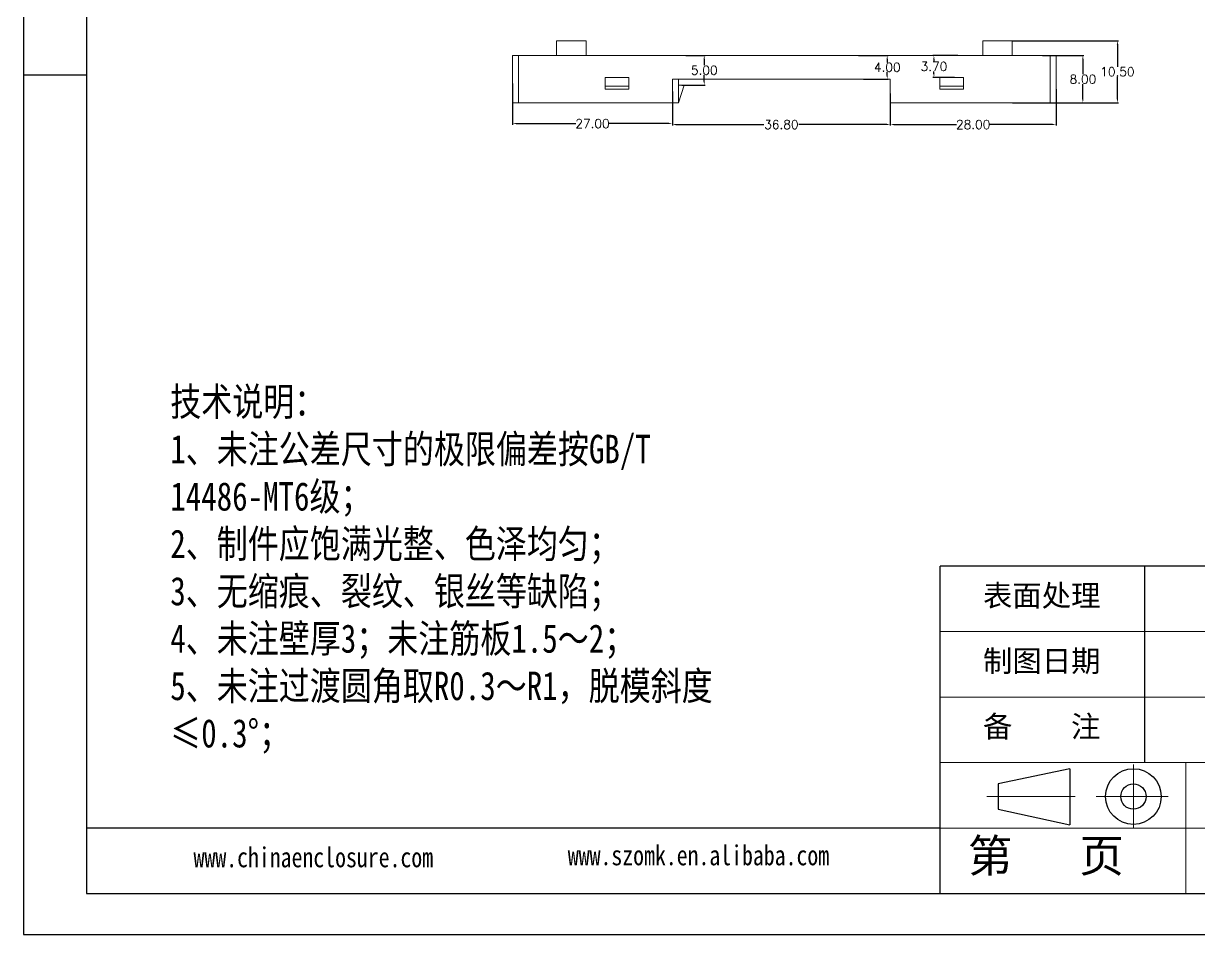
# Model space of a CAD drawing. Header units: inches. Extents: x 2307 to 3202, y 573 to 864.
# Drawn here: x 2791.4 to 2989.9, y 573 to 726.8 of the extents above; entities that cross this region are included whole.
import ezdxf

# ---------------------------------------------------------------- set-up
doc = ezdxf.new("R2010")
doc.units = ezdxf.units.IN
doc.linetypes.add('CENTER2', pattern=[28.575, 19.05, -3.175, 3.175, -3.175])
doc.layers.add('文字', color=81, linetype='Continuous')
for name, color, linetype, lineweight in [('粗实线', 7, 'Continuous', 30), ('细实线', 3, 'Continuous', 9), ('细点划线', 2, 'CENTER2', 9)]:
    doc.layers.add(name, color=color, linetype=linetype, lineweight=lineweight)
doc.styles.get("Standard").update_dxf_attribs({"font": 'txt', "bigfont": 'gbcbig.shx'})
doc.styles.add('宋体', font='', dxfattribs={"width": 0.8, "height": 3.5})
doc.styles.get('宋体').set_extended_font_data('SimSun')
doc.dimstyles.new('2', dxfattribs={"dimtxt": 1.5, "dimasz": 0.6, "dimexe": 0.18, "dimexo": 0.0625, "dimgap": 0.09, "dimtad": 0, "dimtih": 1, "dimtoh": 1, "dimzin": 0, "dimdsep": 46, "dimtxsty": 'Standard', "dimcen": 0, "dimadec": 0, "dimazin": 2, "dimtfac": 1, "dimtofl": 0, "dimtmove": 0, "dimatfit": 3, "dimfxl": 1, "dimtolj": 1, "dimtzin": 0, "dimarcsym": 0})

# ---------------------------------------------------------------- blocks, each defined once
blk = doc.blocks.new('*D275')
at = {"color": 0, "lineweight": -2, "transparency": 16777216}
for p, q in [((2963.5, 721.44), (2970.52, 721.44)), ((2970.34, 720.84), (2970.34, 718.28)), ((2970.34, 714.04), (2970.34, 716.6)), ((2963.5, 713.44), (2970.52, 713.44))]:
    blk.add_line(p, q, dxfattribs=at)
at = {"color": 0, "transparency": 16777216}
for points in [[(2970.24, 720.84), (2970.44, 720.84), (2970.34, 721.44)], [(2970.24, 714.04), (2970.44, 714.04), (2970.34, 713.44)]]:
    blk.add_solid(points, dxfattribs=at)
at = {"layer": 'Defpoints', "color": 0, "transparency": 16777216}
for p in [(2963.44, 721.44), (2963.44, 713.44), (2970.34, 713.44)]:
    blk.add_point(p, dxfattribs=at)
at = {"color": 0, "transparency": 16777216, "insert": (2970.34, 717.44), "char_height": 1.5, "attachment_point": 5}
blk.add_mtext('\\A1;8.00', dxfattribs=at)
blk = doc.blocks.new('*D276')
at = {"color": 0, "lineweight": -2, "transparency": 16777216}
for p, q in [((2958.48, 723.94), (2976.35, 723.94)), ((2976.17, 723.34), (2976.17, 719.53)), ((2976.17, 714.04), (2976.17, 717.85)), ((2958.48, 713.44), (2976.35, 713.44))]:
    blk.add_line(p, q, dxfattribs=at)
at = {"color": 0, "transparency": 16777216}
for points in [[(2976.07, 723.34), (2976.27, 723.34), (2976.17, 723.94)], [(2976.07, 714.04), (2976.27, 714.04), (2976.17, 713.44)]]:
    blk.add_solid(points, dxfattribs=at)
at = {"layer": 'Defpoints', "color": 0, "transparency": 16777216}
for p in [(2958.41, 723.94), (2958.41, 713.44), (2976.17, 713.44)]:
    blk.add_point(p, dxfattribs=at)
at = {"color": 0, "transparency": 16777216, "insert": (2976.17, 718.69), "char_height": 1.5, "attachment_point": 5}
blk.add_mtext('\\A1;10.50', dxfattribs=at)
blk = doc.blocks.new('*D277')
at = {"color": 0, "lineweight": -2, "transparency": 16777216}
for p, q in [((2932.42, 721.44), (2937.47, 721.44)), ((2937.29, 720.84), (2937.29, 720.28)), ((2937.29, 718.04), (2937.29, 718.6)), ((2933.29, 717.44), (2937.47, 717.44))]:
    blk.add_line(p, q, dxfattribs=at)
at = {"color": 0, "transparency": 16777216}
for points in [[(2937.19, 720.84), (2937.39, 720.84), (2937.29, 721.44)], [(2937.19, 718.04), (2937.39, 718.04), (2937.29, 717.44)]]:
    blk.add_solid(points, dxfattribs=at)
at = {"layer": 'Defpoints', "color": 0, "transparency": 16777216}
for p in [(2932.36, 721.44), (2937.29, 721.44), (2933.23, 717.44)]:
    blk.add_point(p, dxfattribs=at)
at = {"color": 0, "transparency": 16777216, "insert": (2937.29, 719.44), "char_height": 1.5, "attachment_point": 5}
blk.add_mtext('\\A1;4.00', dxfattribs=at)
blk = doc.blocks.new('*D278')
at = {"color": 0, "lineweight": -2, "transparency": 16777216}
for p, q in [((2949.24, 721.44), (2945, 721.44)), ((2945.18, 720.84), (2945.18, 720.43)), ((2945.18, 718.34), (2945.18, 718.75)), ((2948.68, 717.74), (2945, 717.74))]:
    blk.add_line(p, q, dxfattribs=at)
at = {"color": 0, "transparency": 16777216}
for points in [[(2945.08, 720.84), (2945.28, 720.84), (2945.18, 721.44)], [(2945.08, 718.34), (2945.28, 718.34), (2945.18, 717.74)]]:
    blk.add_solid(points, dxfattribs=at)
at = {"layer": 'Defpoints', "color": 0, "transparency": 16777216}
for p in [(2945.18, 721.44), (2949.31, 721.44), (2948.74, 717.74)]:
    blk.add_point(p, dxfattribs=at)
at = {"color": 0, "transparency": 16777216, "insert": (2945.18, 719.59), "char_height": 1.5, "attachment_point": 5}
blk.add_mtext('\\A1;3.70', dxfattribs=at)
blk = doc.blocks.new('*D279')
at = {"color": 0, "lineweight": -2, "transparency": 16777216}
for p, q in [((2903.28, 721.44), (2906.56, 721.44)), ((2906.38, 720.84), (2906.38, 719.78)), ((2906.38, 717.04), (2906.38, 718.1)), ((2902.58, 716.44), (2906.56, 716.44))]:
    blk.add_line(p, q, dxfattribs=at)
at = {"color": 0, "transparency": 16777216}
for points in [[(2906.28, 720.84), (2906.48, 720.84), (2906.38, 721.44)], [(2906.28, 717.04), (2906.48, 717.04), (2906.38, 716.44)]]:
    blk.add_solid(points, dxfattribs=at)
at = {"layer": 'Defpoints', "color": 0, "transparency": 16777216}
for p in [(2903.22, 721.44), (2906.38, 721.44), (2902.51, 716.44)]:
    blk.add_point(p, dxfattribs=at)
at = {"color": 0, "transparency": 16777216, "insert": (2906.38, 718.94), "char_height": 1.5, "attachment_point": 5}
blk.add_mtext('\\A1;5.00', dxfattribs=at)
blk = doc.blocks.new('*D280')
at = {"color": 0, "lineweight": -2, "transparency": 16777216}
for p, q in [((2901.01, 713.38), (2901.01, 709.59)), ((2937.81, 713.38), (2937.81, 709.59)), ((2901.61, 709.77), (2916.45, 709.77)), ((2937.21, 709.77), (2922.38, 709.77))]:
    blk.add_line(p, q, dxfattribs=at)
at = {"color": 0, "transparency": 16777216}
for points in [[(2901.61, 709.87), (2901.61, 709.67), (2901.01, 709.77)], [(2937.21, 709.87), (2937.21, 709.67), (2937.81, 709.77)]]:
    blk.add_solid(points, dxfattribs=at)
at = {"layer": 'Defpoints', "color": 0, "transparency": 16777216}
for p in [(2901.01, 713.44), (2937.81, 713.44), (2937.81, 709.77)]:
    blk.add_point(p, dxfattribs=at)
at = {"color": 0, "transparency": 16777216, "insert": (2919.41, 709.77), "char_height": 1.5, "attachment_point": 5}
blk.add_mtext('\\A1;36.80', dxfattribs=at)
blk = doc.blocks.new('*D281')
at = {"color": 0, "lineweight": -2, "transparency": 16777216}
for p, q in [((2937.81, 715.03), (2937.81, 709.59)), ((2965.81, 715.75), (2965.81, 709.59)), ((2938.41, 709.77), (2948.97, 709.77)), ((2965.21, 709.77), (2954.65, 709.77))]:
    blk.add_line(p, q, dxfattribs=at)
at = {"color": 0, "transparency": 16777216}
for points in [[(2938.41, 709.87), (2938.41, 709.67), (2937.81, 709.77)], [(2965.21, 709.87), (2965.21, 709.67), (2965.81, 709.77)]]:
    blk.add_solid(points, dxfattribs=at)
at = {"layer": 'Defpoints', "color": 0, "transparency": 16777216}
for p in [(2937.81, 715.09), (2965.81, 715.81), (2965.81, 709.77)]:
    blk.add_point(p, dxfattribs=at)
at = {"color": 0, "transparency": 16777216, "insert": (2951.81, 709.77), "char_height": 1.5, "attachment_point": 5}
blk.add_mtext('\\A1;28.00', dxfattribs=at)
blk = doc.blocks.new('*D282')
at = {"color": 0, "lineweight": -2, "transparency": 16777216}
for p, q in [((2874.01, 716.73), (2874.01, 709.75)), ((2901.01, 715.38), (2901.01, 709.75)), ((2874.61, 709.93), (2884.67, 709.93)), ((2900.41, 709.93), (2890.35, 709.93))]:
    blk.add_line(p, q, dxfattribs=at)
at = {"color": 0, "transparency": 16777216}
for points in [[(2874.61, 710.03), (2874.61, 709.83), (2874.01, 709.93)], [(2900.41, 710.03), (2900.41, 709.83), (2901.01, 709.93)]]:
    blk.add_solid(points, dxfattribs=at)
at = {"layer": 'Defpoints', "color": 0, "transparency": 16777216}
for p in [(2874.01, 716.79), (2901.01, 715.44), (2901.01, 709.93)]:
    blk.add_point(p, dxfattribs=at)
at = {"color": 0, "transparency": 16777216, "insert": (2887.51, 709.93), "char_height": 1.5, "attachment_point": 5}
blk.add_mtext('\\A1;27.00', dxfattribs=at)

msp = doc.modelspace()

# ---------------------------------------------------------------- linework, layer by layer
for p, q in [((2791.397, 863.315), (2791.397, 572.957)), ((2802.023, 856.402), (2802.023, 579.87)), ((2802.023, 718.136), (2791.397, 718.136)), ((2791.397, 707.382), (2791.397, 572.957)), ((2946.255, 579.87), (2946.255, 635.176)), ((3029.215, 635.176), (2946.255, 635.176)), ((2980.822, 601.993), (2980.822, 635.176)), ((2946.255, 590.931), (2802.023, 590.931)), ((2802.023, 579.87), (3195.134, 579.87)), ((2791.397, 572.957), (3202.047, 572.957)), ((2791.397, 572.957), (2981.513, 572.957))]:
    msp.add_line(p, q)
at = {"color": 7, "linetype": 'Continuous', "lineweight": 15}
for p, q in [((2881.414, 723.938), (2881.414, 721.438)), ((2886.414, 723.938), (2881.414, 723.938)), ((2886.414, 723.938), (2886.414, 721.438)), ((2953.414, 723.938), (2953.414, 721.438)), ((2953.414, 723.938), (2958.414, 723.938)), ((2958.414, 723.938), (2958.414, 721.438)), ((2874.014, 713.438), (2874.014, 721.438)), ((2874.014, 721.438), (2875.014, 721.438)), ((2875.014, 721.438), (2875.014, 713.438)), ((2964.814, 721.438), (2875.014, 721.438)), ((2964.814, 713.438), (2964.814, 721.438)), ((2964.814, 721.438), (2965.814, 721.438)), ((2965.814, 721.438), (2965.814, 713.438)), ((2889.664, 717.738), (2893.664, 717.738)), ((2889.664, 716.238), (2889.664, 717.738)), ((2893.664, 717.738), (2893.664, 716.238)), ((2937.814, 717.438), (2901.014, 717.438)), ((2901.014, 717.438), (2901.014, 713.438)), ((2902.014, 713.438), (2902.014, 717.438)), ((2902.014, 716.438), (2902.014, 717.438)), ((2937.814, 717.438), (2937.814, 713.438)), ((2946.164, 716.238), (2946.164, 717.738)), ((2950.164, 717.738), (2946.164, 717.738)), ((2950.164, 717.738), (2950.164, 716.238)), ((2893.664, 716.238), (2889.664, 716.238)), ((2889.664, 715.738), (2889.664, 716.238)), ((2893.664, 715.738), (2889.664, 715.738)), ((2893.664, 716.238), (2893.664, 715.738)), ((2903.014, 716.438), (2902.014, 716.438)), ((2902.014, 713.438), (2903.014, 716.438)), ((2950.164, 716.238), (2946.164, 716.238)), ((2946.164, 716.238), (2946.164, 715.738)), ((2946.164, 715.738), (2950.164, 715.738)), ((2950.164, 715.738), (2950.164, 716.238)), ((2875.014, 713.438), (2874.014, 713.438)), ((2901.014, 713.438), (2875.014, 713.438)), ((2902.014, 713.438), (2901.014, 713.438)), ((2964.814, 713.438), (2937.814, 713.438)), ((2965.814, 713.438), (2964.814, 713.438))]:
    msp.add_line(p, q, dxfattribs=at)
at = {"layer": '粗实线', "color": 7}
for p, q in [((2968.116, 600.958), (2956.03, 598.396)), ((2968.116, 600.958), (2968.116, 591.486)), ((2956.03, 598.396), (2956.03, 594.122)), ((2956.03, 594.122), (2968.116, 591.486))]:
    msp.add_line(p, q, dxfattribs=at)
for radius in [4.699, 2.137]:
    msp.add_circle((2978.873, 596.259), radius, dxfattribs=at)
at = {"layer": '细实线', "color": 7}
for p, q in [((3029.215, 624.115), (2946.255, 624.115)), ((3029.215, 613.054), (2946.255, 613.054)), ((3195.134, 601.993), (2946.255, 601.993)), ((2987.735, 601.993), (2987.735, 579.87)), ((3029.215, 590.931), (2946.255, 590.931))]:
    msp.add_line(p, q, dxfattribs=at)
at = {"layer": '细点划线', "color": 7}
for p, q in [((2978.873, 601.668), (2978.873, 590.931)), ((2954.103, 596.259), (2969.042, 596.259)), ((2972.589, 596.259), (2984.733, 596.259))]:
    msp.add_line(p, q, dxfattribs=at)

# ---------------------------------------------------------------- texts
at = {"char_height": 3.63769, "width": 2067.48145, "attachment_point": 1}
for s, insert in [('{\\fSimHei|b0|i0|c134|p49;表面处理}', (2953.469, 632.037)), ('{\\fSimHei|b0|i0|c134|p49;制图日期}', (2953.469, 620.976)), ('{\\fSimHei|b0|i0|c134|p49;备    注}', (2953.469, 609.915))]:
    msp.add_mtext(s, dxfattribs=dict(at, insert=insert))
at = {"layer": '文字', "color": 0, "attachment_point": 1, "style": '宋体'}
for s, insert, char_height, width in [('{\\H1.111x;技术说明：\\P1、未注公差尺寸的极限偏差按GB/T 14486-MT6级；\\P2、制件应饱满光整、色泽均匀；\\P3、无缩痕、裂纹、银丝等缺陷；\\P4、未注壁厚3；未注筋板1.5～2；\\P5、未注过渡圆角取R0.3～R1，脱模斜度≤0.3%%D；}', (2816.191, 665.369), 4.32081, 97.32372), ('www.chinaenclosure.com', (2820.12, 587.694), 3.37984, 59.38046), ('www.szomk.en.alibaba.com', (2883.337, 588.029), 3.37984, 59.38046)]:
    msp.add_mtext(s, dxfattribs=dict(at, insert=insert, char_height=char_height, width=width))
at = {"layer": '细实线', "color": 7, "insert": (2950.909, 589.03), "char_height": 5.53064, "width": 41.4798, "attachment_point": 1}
msp.add_mtext('{\\fSimSun|b0|i0|c134|p54;第   页}', dxfattribs=at)

# ---------------------------------------------------------------- dimensions: what is measured, and where the dimension line sits
for base, p1, p2, picture, middle in [((2976.173, 713.438), (2958.414, 723.938), (2958.414, 713.438), '*D276', (2976.173, 718.688)), ((2906.381, 721.438), (2902.514, 716.438), (2903.217, 721.438), '*D279', (2906.381, 718.938)), ((2937.289, 721.438), (2933.231, 717.438), (2932.357, 721.438), '*D277', (2937.289, 719.438)), ((2945.182, 721.438), (2948.743, 717.738), (2949.306, 721.438), '*D278', (2945.182, 719.588)), ((2970.341, 713.438), (2963.439, 721.438), (2963.439, 713.438), '*D275', (2970.341, 717.438))]:
    dim = msp.add_linear_dim(base=base, p1=p1, p2=p2, angle=90, dimstyle='2')
    dim.commit()
    dim.dimension.update_dxf_attribs({"geometry": picture, "text_midpoint": middle})
for base, p1, p2, picture, middle in [((2901.014, 709.928), (2874.014, 716.793), (2901.014, 715.438), '*D282', (2887.514, 709.928)), ((2965.814, 709.775), (2937.814, 715.09), (2965.814, 715.812), '*D281', (2951.814, 709.775)), ((2937.814, 709.775), (2901.014, 713.438), (2937.814, 713.438), '*D280', (2919.414, 709.775))]:
    dim = msp.add_linear_dim(base=base, p1=p1, p2=p2, dimstyle='2')
    dim.commit()
    dim.dimension.update_dxf_attribs({"geometry": picture, "text_midpoint": middle})

doc.saveas('drawing.dxf')
